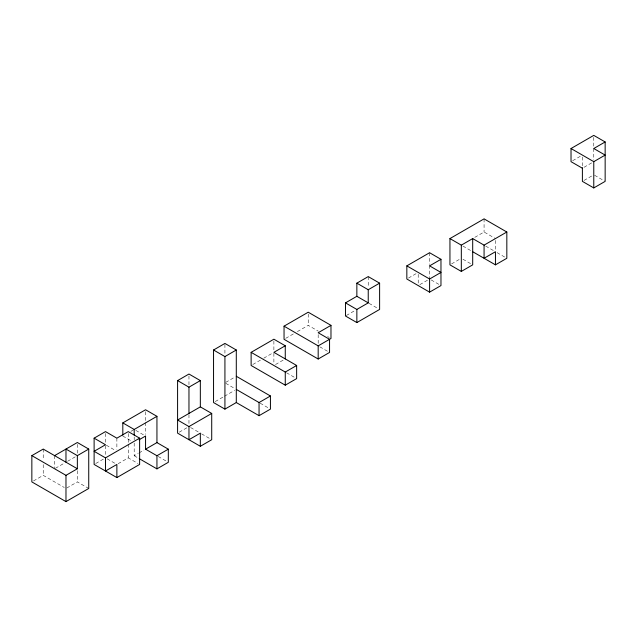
<?xml version="1.0" encoding="UTF-8"?>
<svg xmlns="http://www.w3.org/2000/svg" width="637" height="637" viewBox="0 0 637 637"><rect width="100%" height="100%" fill="white"/><g stroke="black" fill="none" stroke-linecap="round" stroke-linejoin="round"><path stroke-width="0.48" stroke-dasharray="3.19 2.39" d="M572.647 160.723L580.769 156.033M33.474 480.967L43.228 475.337L64.297 487.504M55.419 468.299L64.353 463.139M67.61 461.268L76.544 456.1M285.718 338.343L294.055 333.525M297.383 331.606L308.228 325.348L318.341 331.184M584.025 167.292L592.147 162.602M130.935 431.345L133.38 429.935M252.817 364.499L260.406 360.128M263.774 358.177L273.042 352.826M474.804 237.362L484.072 232.011L495.451 238.58M225.737 382.375L234.671 377.215M408.46 278.066L417.402 272.907M346.321 315.522L354.753 310.657M584.025 180.43L592.147 175.732M95.741 463.505L103.871 458.815M275.51 364.539L283.64 359.849M451.569 263.917L460.511 258.749M215.234 401.573L223.659 396.708M224.503 396.222L234.615 390.385M66.789 488.006L77.356 481.906L88.734 488.475M419.839 284.635L427.968 279.946M118.132 463.712L128.252 457.876L137.998 463.505M134.192 443.089L134.192 455.742L138.253 453.393M139.065 452.923L143.938 450.104M179.212 432.204L187.342 427.515M594.584 175.271L604.338 180.9M485.697 246.081L493.826 250.779M497.075 252.65L506.017 257.818M462.948 246.081L471.069 250.779M462.948 259.219L471.069 263.917M431.217 279.946L439.339 284.635M369.046 303.339L377.988 308.499M327.609 336.535L329.289 337.506M319.806 346.815L327.928 351.505M286.531 372.772L295.799 378.123M225.737 383.315L234.671 388.474M260.191 403.205L268.726 408.134M190.59 427.515L200.759 433.391M201.603 433.877L210.035 438.742M135.816 430.405L145.562 436.034M122.814 436.034L131.748 441.194M158.207 456.466L166.631 461.331M134.192 455.742L138.404 458.17M106.307 445.207L115.249 450.367M107.12 458.815L115.249 463.505M593.772 137.361L593.772 160.022M582.393 157.036L582.393 166.767M495.451 240.452L495.451 250.779M484.072 218.873L484.072 232.011M429.593 252.73L429.593 264.411M429.593 265.382L429.593 278.066M418.214 274.316L418.214 285.575M368.234 276.593L368.234 287.303M318.182 334.616L318.182 344.935M308.228 314.089L308.228 325.348M273.886 341.082L273.886 351.401M273.886 353.28L273.886 363.6M224.925 344.418L224.925 355.255M188.966 376.013L188.966 384.931M188.966 414.679L188.966 424.696M145.562 411.733L145.562 421.583M145.562 422.57L145.562 434.394M134.192 436.974L134.192 439.785M128.252 433.55L128.252 443.28M128.252 444.252L128.252 457.876M116.874 438.168L116.874 449.435M105.495 433.478L105.495 443.806M105.495 445.677L105.495 455.996M77.356 444.371L77.356 453.759M77.356 470.647L77.356 481.906M54.607 455.63L54.607 467.829M43.228 449.069L43.228 459.771M43.228 464.636L43.228 475.337"/><path stroke-width="0.96" d="M236.295 402.552L224.925 409.121L213.546 402.552L213.546 350L224.925 343.431L236.295 350L236.295 402.552L259.052 415.682L270.43 409.121L270.43 395.983L236.295 376.276M31.85 455.63L43.228 449.069L77.356 468.768L77.356 455.63L88.734 449.069L88.734 488.475L65.977 501.614L31.85 481.906L31.85 455.63L65.977 475.337L77.356 468.768M582.393 168.232L571.023 161.663L571.023 148.525L593.772 135.386L605.15 141.955L605.15 181.37L593.772 187.931L582.393 181.37L582.393 167.746M177.588 380.6L188.966 374.03L200.337 380.6L200.337 406.868L177.588 420.006L188.966 426.575L211.715 413.437L211.715 439.713L200.337 446.282L177.588 433.144L177.588 380.6L188.966 387.161L200.337 380.6M213.546 350L224.925 356.569L236.295 350M54.607 455.63L77.356 442.5L88.734 449.069M356.855 296.301L356.855 283.162L368.234 276.593L379.612 283.162L379.612 309.439L356.855 322.577L345.477 316.008L345.477 302.87L356.855 296.301L368.234 302.87L368.234 289.731L379.612 283.162M284.046 326.168L308.228 312.21L330.977 325.348L330.977 338.486L318.182 345.875L284.046 326.168L284.046 339.306L318.182 359.013L329.56 352.444L329.56 339.306L318.182 332.737L330.977 325.348M605.15 141.955L593.772 148.525L605.15 155.094L593.772 161.663L571.023 148.525M94.117 438.168L105.495 431.607L116.874 438.168L128.252 431.607L139.622 438.168L139.622 464.445L116.874 477.583L94.117 464.445L94.117 438.168L105.495 444.737L94.117 451.307L105.495 457.876L139.622 438.168M122.814 435.095L122.814 422.896L145.562 409.758L156.941 416.327L156.941 442.604L145.562 449.173L145.562 436.034L139.065 439.785M285.265 345.772L273.886 352.341L296.643 365.479L296.643 378.609L285.265 385.178L251.129 365.479L251.129 352.341L273.886 339.202L285.265 345.772L285.265 358.91M449.945 238.58L461.323 245.149L472.694 238.58L472.694 264.849L461.323 271.418L449.945 264.849L449.945 238.58L484.072 218.873L506.829 232.011L506.829 258.28L495.451 264.849L472.694 251.719M406.836 265.868L429.593 252.73L440.971 259.299L440.971 285.575L429.593 292.144L406.836 279.006L406.836 265.868L429.593 279.006L440.971 272.437L429.593 265.868L440.971 259.299M122.814 422.896L134.192 429.465L156.941 416.327M345.477 302.87L356.855 309.439L368.234 302.87M472.694 238.58L484.072 245.149L506.829 232.011M251.129 352.341L285.265 372.048L296.643 365.479M145.562 449.173L156.941 455.742L168.319 449.173L168.319 462.303L156.941 468.872L139.248 458.656M236.295 389.414L259.052 402.552L270.43 395.983M356.855 283.162L368.234 289.731M200.337 406.868L211.715 413.437M156.941 442.604L168.319 449.173M77.356 455.63L65.977 449.069L65.977 462.199M593.772 161.663L593.772 187.931M495.451 264.849L495.451 251.719L484.072 258.28L484.072 245.149M461.323 245.149L461.323 271.418M429.593 279.006L429.593 292.144M356.855 309.439L356.855 322.577M318.182 345.875L318.182 359.013M285.265 372.048L285.265 385.178M259.052 402.552L259.052 415.682M224.925 356.569L224.925 409.121M200.337 446.282L200.337 433.144L188.966 439.713L188.966 426.575M188.966 387.161L188.966 413.437M156.941 455.742L156.941 468.872M134.192 429.465L134.192 435.095M116.874 477.583L116.874 464.445L105.495 471.014L105.495 457.876M65.977 475.337L65.977 501.614"/></g></svg>
